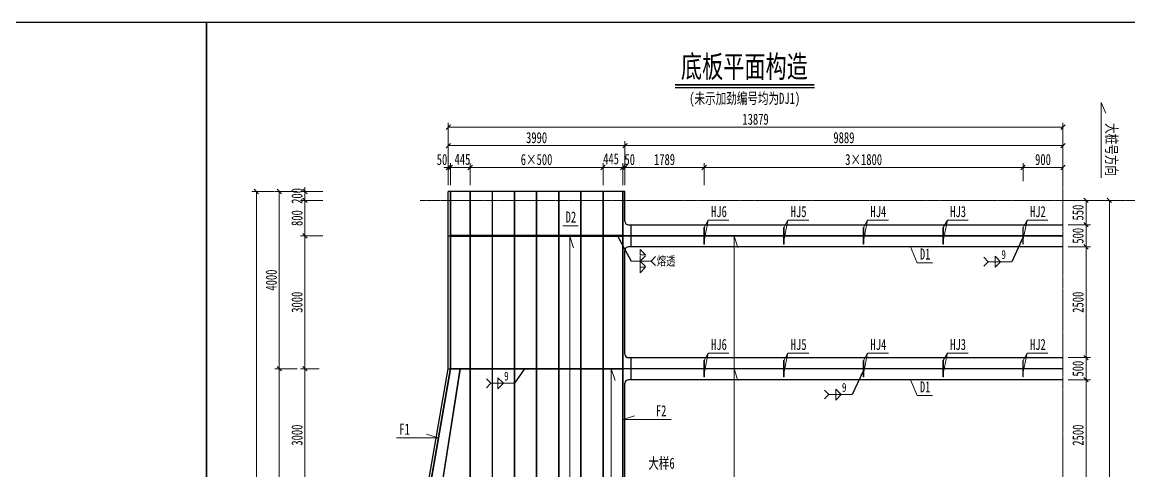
# Model space of a CAD drawing. Header units: millimetres. Extents: x 44597 to 300567, y -113054 to 73044.
# Drawn here: x 213905 to 238893, y -72025 to -61894 of the extents above; entities that cross this region are included whole.
import ezdxf
from ezdxf.enums import TextEntityAlignment as Align

# ---------------------------------------------------------------- set-up
doc = ezdxf.new("R2010")
doc.units = ezdxf.units.MM
doc.linetypes.add('CENTER2', pattern=[28.575, 19.05, -3.175, 3.175, -3.175])
doc.layers.get('Defpoints').update_dxf_attribs({"color": 8})
for name, color, linetype, lineweight in [('Dim', 4, 'Continuous', 15), ('中心线', 2, 'CENTER2', 15), ('文字', 7, 'Continuous', 15), ('标注线及字体', 2, 'Continuous', 15), ('细实线', 4, 'Continuous', 15), ('钢板粗线', 1, 'Continuous', 25)]:
    doc.layers.add(name, color=color, linetype=linetype, lineweight=lineweight)
doc.layers.add('Text', color=4, linetype='Continuous')
doc.styles.add('111', font='', dxfattribs={"width": 0.7})
doc.styles.add('BM_Dim', font='', dxfattribs={"width": 0.85})
doc.styles.add('SMEDI', font='', dxfattribs={"width": 0.75})
doc.styles.get("Standard").update_dxf_attribs({"font": ''})
doc.styles.get('111').set_extended_font_data('仿宋_GB2312')
doc.styles.get('BM_Dim').set_extended_font_data('仿宋_GB2312')
doc.styles.get('SMEDI').set_extended_font_data('仿宋_GB2312')
doc.styles.get('Standard').set_extended_font_data('仿宋_GB2312')
doc.dimstyles.new('200', dxfattribs={"dimscale": 0, "dimtxt": 2.5, "dimasz": 1, "dimexe": 1, "dimexo": 1, "dimgap": 0.6, "dimtad": 1, "dimdec": 0, "dimdsep": 46, "dimtxsty": '111', "dimblk": 'OBLIQUE', "dimcen": 0, "dimclrd": 4, "dimclre": 4, "dimclrt": 4, "dimadec": 1, "dimazin": 2, "dimtfac": 1, "dimtdec": 0, "dimtix": 1, "dimtmove": 2, "dimatfit": 3, "dimfxl": 4, "dimfxlon": 1, "dimtolj": 1, "dimlwd": -1, "dimlwe": -1, "dimarcsym": 0})
doc.dimstyles.new('MSteel_1.0_1.0', dxfattribs={"dimtxt": 3, "dimasz": 1.2, "dimexe": 1, "dimexo": 1, "dimgap": 1, "dimtad": 3, "dimtoh": 1, "dimdec": 0, "dimzin": 0, "dimdsep": 46, "dimtxsty": 'Standard', "dimblk": 'ARCHTICK', "dimcen": 0.09, "dimclrd": 3, "dimclre": 3, "dimadec": 0, "dimazin": 0, "dimtfac": 1, "dimtdec": 4, "dimtofl": 0, "dimtmove": 0, "dimatfit": 3, "dimfxl": 1, "dimtolj": 1, "dimtzin": 0, "dimarcsym": 0})

# ---------------------------------------------------------------- blocks, each defined once
blk = doc.blocks.new('_Oblique')
at = {"color": 0, "linetype": 'ByBlock', "lineweight": -2}
blk.add_line((-0.5, -0.5), (0.5, 0.5), dxfattribs=at)
blk = doc.blocks.new('*D2728')
at = {"layer": 'Defpoints', "color": 0, "transparency": 16777216}
for p in [(237404, -65176), (236504, -65581), (237404, -65581)]:
    blk.add_point(p, dxfattribs=at)
at = {"layer": '细实线', "color": 4, "transparency": 16777216}
for p, q in [((236504, -65481), (236504, -65076)), ((236504, -65176), (237404, -65176)), ((237404, -65481), (237404, -65076))]:
    blk.add_line(p, q, dxfattribs=at)
at = {"layer": '细实线', "color": 4, "transparency": 16777216, "xscale": 99.99999999999999, "yscale": 99.99999999999999, "zscale": 99.99999999999999, "rotation": 180}
blk.add_blockref('_Oblique', (236504, -65176), dxfattribs=at)
at = {"layer": '细实线', "color": 4, "transparency": 16777216, "xscale": 99.99999999999999, "yscale": 99.99999999999999, "zscale": 99.99999999999999}
blk.add_blockref('_Oblique', (237404, -65176), dxfattribs=at)
at = {"layer": '细实线', "color": 4, "transparency": 16777216, "insert": (236954, -64997), "char_height": 250, "attachment_point": 5, "style": '111'}
blk.add_mtext('\\A1;900', dxfattribs=at)
blk = doc.blocks.new('*D2729')
at = {"layer": 'Defpoints', "color": 0, "transparency": 16777216}
for p in [(236504, -65176), (236504, -65581), (229304, -66568)]:
    blk.add_point(p, dxfattribs=at)
at = {"layer": '细实线', "color": 4, "transparency": 16777216}
for p, q in [((229304, -65576), (229304, -65076)), ((229304, -65176), (236504, -65176)), ((236504, -65481), (236504, -65076))]:
    blk.add_line(p, q, dxfattribs=at)
at = {"layer": '细实线', "color": 4, "transparency": 16777216, "xscale": 99.99999999999999, "yscale": 99.99999999999999, "zscale": 99.99999999999999, "rotation": 180}
blk.add_blockref('_Oblique', (229304, -65176), dxfattribs=at)
at = {"layer": '细实线', "color": 4, "transparency": 16777216, "xscale": 99.99999999999999, "yscale": 99.99999999999999, "zscale": 99.99999999999999}
blk.add_blockref('_Oblique', (236504, -65176), dxfattribs=at)
at = {"layer": '细实线', "color": 4, "transparency": 16777216, "insert": (232904, -64997), "char_height": 250, "attachment_point": 5, "style": '111'}
blk.add_mtext('\\A1;3×1800', dxfattribs=at)
blk = doc.blocks.new('*D2730')
at = {"layer": 'Defpoints', "color": 0, "transparency": 16777216}
for p in [(227515, -65176), (229304, -65581), (227515, -65796)]:
    blk.add_point(p, dxfattribs=at)
at = {"layer": '细实线', "color": 4, "transparency": 16777216}
for p, q in [((227515, -65576), (227515, -65076)), ((229304, -65176), (227515, -65176)), ((229304, -65481), (229304, -65076))]:
    blk.add_line(p, q, dxfattribs=at)
at = {"layer": '细实线', "color": 4, "transparency": 16777216, "xscale": 99.99999999999999, "yscale": 99.99999999999999, "zscale": 99.99999999999999, "rotation": 180}
blk.add_blockref('_Oblique', (227515, -65176), dxfattribs=at)
at = {"layer": '细实线', "color": 4, "transparency": 16777216, "xscale": 99.99999999999999, "yscale": 99.99999999999999, "zscale": 99.99999999999999}
blk.add_blockref('_Oblique', (229304, -65176), dxfattribs=at)
at = {"layer": '细实线', "color": 4, "transparency": 16777216, "insert": (228409, -64997), "char_height": 250, "attachment_point": 5, "style": '111'}
blk.add_mtext('\\A1;1789', dxfattribs=at)
blk = doc.blocks.new('*D2731')
at = {"layer": 'Defpoints', "color": 0, "transparency": 16777216}
for p in [(227020, -65176), (227020, -65754), (227465, -65754)]:
    blk.add_point(p, dxfattribs=at)
at = {"layer": '细实线', "color": 4, "transparency": 16777216}
for p, q in [((227020, -65576), (227020, -65076)), ((227465, -65176), (227020, -65176)), ((227465, -65576), (227465, -65076))]:
    blk.add_line(p, q, dxfattribs=at)
at = {"layer": '细实线', "color": 4, "transparency": 16777216, "xscale": 99.99999999999999, "yscale": 99.99999999999999, "zscale": 99.99999999999999, "rotation": 180}
blk.add_blockref('_Oblique', (227020, -65176), dxfattribs=at)
at = {"layer": '细实线', "color": 4, "transparency": 16777216, "xscale": 99.99999999999999, "yscale": 99.99999999999999, "zscale": 99.99999999999999}
blk.add_blockref('_Oblique', (227465, -65176), dxfattribs=at)
at = {"layer": '细实线', "color": 4, "transparency": 16777216, "insert": (227201, -64981), "char_height": 250, "attachment_point": 5, "style": '111'}
blk.add_mtext('\\A1;445', dxfattribs=at)
blk = doc.blocks.new('*D2732')
at = {"layer": 'Defpoints', "color": 0, "transparency": 16777216}
for p in [(224020, -65176), (224020, -65754), (227020, -65754)]:
    blk.add_point(p, dxfattribs=at)
at = {"layer": '细实线', "color": 4, "transparency": 16777216}
for p, q in [((224020, -65576), (224020, -65076)), ((227020, -65176), (224020, -65176)), ((227020, -65576), (227020, -65076))]:
    blk.add_line(p, q, dxfattribs=at)
at = {"layer": '细实线', "color": 4, "transparency": 16777216, "xscale": 99.99999999999999, "yscale": 99.99999999999999, "zscale": 99.99999999999999, "rotation": 180}
blk.add_blockref('_Oblique', (224020, -65176), dxfattribs=at)
at = {"layer": '细实线', "color": 4, "transparency": 16777216, "xscale": 99.99999999999999, "yscale": 99.99999999999999, "zscale": 99.99999999999999}
blk.add_blockref('_Oblique', (227020, -65176), dxfattribs=at)
at = {"layer": '细实线', "color": 4, "transparency": 16777216, "insert": (225520, -64997), "char_height": 250, "attachment_point": 5, "style": '111'}
blk.add_mtext('\\A1;6×500', dxfattribs=at)
blk = doc.blocks.new('*D2733')
at = {"layer": 'Defpoints', "color": 0, "transparency": 16777216}
for p in [(223575, -65176), (223575, -65754), (224020, -65754)]:
    blk.add_point(p, dxfattribs=at)
at = {"layer": '细实线', "color": 4, "transparency": 16777216}
for p, q in [((223575, -65576), (223575, -65076)), ((224020, -65176), (223575, -65176)), ((224020, -65576), (224020, -65076))]:
    blk.add_line(p, q, dxfattribs=at)
at = {"layer": '细实线', "color": 4, "transparency": 16777216, "xscale": 99.99999999999999, "yscale": 99.99999999999999, "zscale": 99.99999999999999, "rotation": 180}
blk.add_blockref('_Oblique', (223575, -65176), dxfattribs=at)
at = {"layer": '细实线', "color": 4, "transparency": 16777216, "xscale": 99.99999999999999, "yscale": 99.99999999999999, "zscale": 99.99999999999999}
blk.add_blockref('_Oblique', (224020, -65176), dxfattribs=at)
at = {"layer": '细实线', "color": 4, "transparency": 16777216, "insert": (223846, -64991), "char_height": 250, "attachment_point": 5, "style": '111'}
blk.add_mtext('\\A1;445', dxfattribs=at)
blk = doc.blocks.new('*D2734')
at = {"layer": 'Defpoints', "color": 0, "transparency": 16777216}
for p in [(223525, -64266), (223525, -64818), (237404, -64732)]:
    blk.add_point(p, dxfattribs=at)
at = {"layer": '细实线', "color": 4, "transparency": 16777216}
for p, q in [((223525, -64666), (223525, -64166)), ((237404, -64632), (237404, -64166)), ((237404, -64266), (223525, -64266))]:
    blk.add_line(p, q, dxfattribs=at)
at = {"layer": '细实线', "color": 4, "transparency": 16777216, "xscale": 99.99999999999999, "yscale": 99.99999999999999, "zscale": 99.99999999999999, "rotation": 180}
blk.add_blockref('_Oblique', (223525, -64266), dxfattribs=at)
at = {"layer": '细实线', "color": 4, "transparency": 16777216, "xscale": 99.99999999999999, "yscale": 99.99999999999999, "zscale": 99.99999999999999}
blk.add_blockref('_Oblique', (237404, -64266), dxfattribs=at)
at = {"layer": '细实线', "color": 4, "transparency": 16777216, "insert": (230464, -64087), "char_height": 250, "attachment_point": 5, "style": '111'}
blk.add_mtext('\\A1;13879', dxfattribs=at)
blk = doc.blocks.new('*D2735')
at = {"layer": 'Defpoints', "color": 0, "transparency": 16777216}
for p in [(227465, -65176), (227465, -65581), (227515, -65581)]:
    blk.add_point(p, dxfattribs=at)
at = {"layer": '细实线', "color": 4, "transparency": 16777216}
for p, q in [((227465, -65176), (227365, -65176)), ((227465, -65481), (227465, -65076)), ((227515, -65176), (227465, -65176)), ((227515, -65481), (227515, -65076)), ((227515, -65176), (227615, -65176))]:
    blk.add_line(p, q, dxfattribs=at)
at = {"layer": '细实线', "color": 4, "transparency": 16777216, "xscale": 99.99999999999999, "yscale": 99.99999999999999, "zscale": 99.99999999999999}
blk.add_blockref('_Oblique', (227465, -65176), dxfattribs=at)
at = {"layer": '细实线', "color": 4, "transparency": 16777216, "xscale": 99.99999999999999, "yscale": 99.99999999999999, "zscale": 99.99999999999999, "rotation": 180}
blk.add_blockref('_Oblique', (227515, -65176), dxfattribs=at)
at = {"layer": '细实线', "color": 4, "transparency": 16777216, "insert": (227623, -64997), "char_height": 250, "attachment_point": 5, "style": '111'}
blk.add_mtext('\\A1;50', dxfattribs=at)
blk = doc.blocks.new('*D2736')
at = {"layer": 'Defpoints', "color": 0, "transparency": 16777216}
for p in [(223525, -65176), (223575, -65590), (223525, -65754)]:
    blk.add_point(p, dxfattribs=at)
at = {"layer": '细实线', "color": 4, "transparency": 16777216}
for p, q in [((223525, -65176), (223425, -65176)), ((223525, -65576), (223525, -65076)), ((223575, -65176), (223525, -65176)), ((223575, -65490), (223575, -65076)), ((223575, -65176), (223675, -65176))]:
    blk.add_line(p, q, dxfattribs=at)
at = {"layer": '细实线', "color": 4, "transparency": 16777216, "xscale": 99.99999999999999, "yscale": 99.99999999999999, "zscale": 99.99999999999999}
blk.add_blockref('_Oblique', (223525, -65176), dxfattribs=at)
at = {"layer": '细实线', "color": 4, "transparency": 16777216, "xscale": 99.99999999999999, "yscale": 99.99999999999999, "zscale": 99.99999999999999, "rotation": 180}
blk.add_blockref('_Oblique', (223575, -65176), dxfattribs=at)
at = {"layer": '细实线', "color": 4, "transparency": 16777216, "insert": (223384, -64997), "char_height": 250, "attachment_point": 5, "style": '111'}
blk.add_mtext('\\A1;50', dxfattribs=at)
blk = doc.blocks.new('*D2737')
at = {"layer": 'Defpoints', "color": 0, "transparency": 16777216}
for p in [(223525, -66718), (220291, -69718), (220713, -69718)]:
    blk.add_point(p, dxfattribs=at)
at = {"layer": '细实线', "color": 4, "transparency": 16777216}
for p, q in [((220691, -66718), (220191, -66718)), ((220291, -66718), (220291, -69718)), ((220613, -69718), (220191, -69718))]:
    blk.add_line(p, q, dxfattribs=at)
at = {"layer": '细实线', "color": 4, "transparency": 16777216, "xscale": 99.99999999999999, "yscale": 99.99999999999999, "zscale": 99.99999999999999}
for p, rotation in [((220291, -66718), 90), ((220291, -69718), 270)]:
    blk.add_blockref('_Oblique', p, dxfattribs=dict(at, rotation=rotation))
at = {"layer": '细实线', "color": 4, "transparency": 16777216, "insert": (220112, -68218), "char_height": 250, "attachment_point": 5, "rotation": 90, "style": '111'}
blk.add_mtext('\\A1;3000', dxfattribs=at)
blk = doc.blocks.new('*D2738')
at = {"layer": 'Defpoints', "color": 0, "transparency": 16777216}
for p in [(220713, -69718), (220291, -72718), (220713, -72718)]:
    blk.add_point(p, dxfattribs=at)
at = {"layer": '细实线', "color": 4, "transparency": 16777216}
for p, q in [((220613, -69718), (220191, -69718)), ((220291, -69718), (220291, -72718)), ((220613, -72718), (220191, -72718))]:
    blk.add_line(p, q, dxfattribs=at)
at = {"layer": '细实线', "color": 4, "transparency": 16777216, "xscale": 99.99999999999999, "yscale": 99.99999999999999, "zscale": 99.99999999999999}
for p, rotation in [((220291, -69718), 90), ((220291, -72718), 270)]:
    blk.add_blockref('_Oblique', p, dxfattribs=dict(at, rotation=rotation))
at = {"layer": '细实线', "color": 4, "transparency": 16777216, "insert": (220112, -71218), "char_height": 250, "attachment_point": 5, "rotation": 90, "style": '111'}
blk.add_mtext('\\A1;3000', dxfattribs=at)
blk = doc.blocks.new('*D2744')
at = {"layer": 'Defpoints', "color": 0, "transparency": 16777216}
for p in [(220441, -65718), (219193, -85318), (220441, -85318)]:
    blk.add_point(p, dxfattribs=at)
at = {"layer": '细实线', "color": 4, "transparency": 16777216}
for p, q in [((219593, -65718), (219093, -65718)), ((219193, -65718), (219193, -85318)), ((219593, -85318), (219093, -85318))]:
    blk.add_line(p, q, dxfattribs=at)
at = {"layer": '细实线', "color": 4, "transparency": 16777216, "xscale": 99.99999999999999, "yscale": 99.99999999999999, "zscale": 99.99999999999999}
for p, rotation in [((219193, -65718), 90), ((219193, -85318), 270)]:
    blk.add_blockref('_Oblique', p, dxfattribs=dict(at, rotation=rotation))
at = {"layer": '细实线', "color": 4, "transparency": 16777216, "insert": (219014, -75518), "char_height": 250, "attachment_point": 5, "rotation": 90, "style": '111'}
blk.add_mtext('\\A1;19600', dxfattribs=at)
blk = doc.blocks.new('*D2745')
at = {"layer": 'Defpoints', "color": 0, "transparency": 16777216}
for p in [(237404, -65918), (237404, -66468), (237925, -66468)]:
    blk.add_point(p, dxfattribs=at)
at = {"layer": '细实线', "color": 4, "transparency": 16777216}
for p, q in [((237525, -65918), (238025, -65918)), ((237925, -65918), (237925, -66468)), ((237525, -66468), (238025, -66468))]:
    blk.add_line(p, q, dxfattribs=at)
at = {"layer": '细实线', "color": 4, "transparency": 16777216, "xscale": 99.99999999999999, "yscale": 99.99999999999999, "zscale": 99.99999999999999}
for p, rotation in [((237925, -65918), 90), ((237925, -66468), 270)]:
    blk.add_blockref('_Oblique', p, dxfattribs=dict(at, rotation=rotation))
at = {"layer": '细实线', "color": 4, "transparency": 16777216, "insert": (237746, -66193), "char_height": 250, "attachment_point": 5, "rotation": 90, "style": '111'}
blk.add_mtext('\\A1;550', dxfattribs=at)
blk = doc.blocks.new('*D2746')
at = {"layer": 'Defpoints', "color": 0, "transparency": 16777216}
for p in [(237404, -66468), (237404, -66968), (237925, -66968)]:
    blk.add_point(p, dxfattribs=at)
at = {"layer": '细实线', "color": 4, "transparency": 16777216}
for p, q in [((237525, -66468), (238025, -66468)), ((237925, -66468), (237925, -66968)), ((237525, -66968), (238025, -66968))]:
    blk.add_line(p, q, dxfattribs=at)
at = {"layer": '细实线', "color": 4, "transparency": 16777216, "xscale": 99.99999999999999, "yscale": 99.99999999999999, "zscale": 99.99999999999999}
for p, rotation in [((237925, -66468), 90), ((237925, -66968), 270)]:
    blk.add_blockref('_Oblique', p, dxfattribs=dict(at, rotation=rotation))
at = {"layer": '细实线', "color": 4, "transparency": 16777216, "insert": (237746, -66718), "char_height": 250, "attachment_point": 5, "rotation": 90, "style": '111'}
blk.add_mtext('\\A1;500', dxfattribs=at)
blk = doc.blocks.new('*D2747')
at = {"layer": 'Defpoints', "color": 0, "transparency": 16777216}
for p in [(237404, -66968), (237404, -69468), (237925, -69468)]:
    blk.add_point(p, dxfattribs=at)
at = {"layer": '细实线', "color": 4, "transparency": 16777216}
for p, q in [((237525, -66968), (238025, -66968)), ((237925, -66968), (237925, -69468)), ((237525, -69468), (238025, -69468))]:
    blk.add_line(p, q, dxfattribs=at)
at = {"layer": '细实线', "color": 4, "transparency": 16777216, "xscale": 99.99999999999999, "yscale": 99.99999999999999, "zscale": 99.99999999999999}
for p, rotation in [((237925, -66968), 90), ((237925, -69468), 270)]:
    blk.add_blockref('_Oblique', p, dxfattribs=dict(at, rotation=rotation))
at = {"layer": '细实线', "color": 4, "transparency": 16777216, "insert": (237746, -68218), "char_height": 250, "attachment_point": 5, "rotation": 90, "style": '111'}
blk.add_mtext('\\A1;2500', dxfattribs=at)
blk = doc.blocks.new('*D2748')
at = {"layer": 'Defpoints', "color": 0, "transparency": 16777216}
for p in [(237404, -69468), (237404, -69968), (237925, -69968)]:
    blk.add_point(p, dxfattribs=at)
at = {"layer": '细实线', "color": 4, "transparency": 16777216}
for p, q in [((237525, -69468), (238025, -69468)), ((237925, -69468), (237925, -69968)), ((237525, -69968), (238025, -69968))]:
    blk.add_line(p, q, dxfattribs=at)
at = {"layer": '细实线', "color": 4, "transparency": 16777216, "xscale": 99.99999999999999, "yscale": 99.99999999999999, "zscale": 99.99999999999999}
for p, rotation in [((237925, -69468), 90), ((237925, -69968), 270)]:
    blk.add_blockref('_Oblique', p, dxfattribs=dict(at, rotation=rotation))
at = {"layer": '细实线', "color": 4, "transparency": 16777216, "insert": (237746, -69718), "char_height": 250, "attachment_point": 5, "rotation": 90, "style": '111'}
blk.add_mtext('\\A1;500', dxfattribs=at)
blk = doc.blocks.new('*D2749')
at = {"layer": 'Defpoints', "color": 0, "transparency": 16777216}
for p in [(237404, -69968), (237404, -72468), (237925, -72468)]:
    blk.add_point(p, dxfattribs=at)
at = {"layer": '细实线', "color": 4, "transparency": 16777216}
for p, q in [((237525, -69968), (238025, -69968)), ((237925, -69968), (237925, -72468)), ((237525, -72468), (238025, -72468))]:
    blk.add_line(p, q, dxfattribs=at)
at = {"layer": '细实线', "color": 4, "transparency": 16777216, "xscale": 99.99999999999999, "yscale": 99.99999999999999, "zscale": 99.99999999999999}
for p, rotation in [((237925, -69968), 90), ((237925, -72468), 270)]:
    blk.add_blockref('_Oblique', p, dxfattribs=dict(at, rotation=rotation))
at = {"layer": '细实线', "color": 4, "transparency": 16777216, "insert": (237746, -71218), "char_height": 250, "attachment_point": 5, "rotation": 90, "style": '111'}
blk.add_mtext('\\A1;2500', dxfattribs=at)
blk = doc.blocks.new('*D2758')
at = {"layer": 'Defpoints', "color": 0, "transparency": 16777216}
for p in [(237863, -65918), (237890, -85518), (238452, -85518)]:
    blk.add_point(p, dxfattribs=at)
at = {"layer": '细实线', "color": 4, "transparency": 16777216}
for p, q in [((238052, -65918), (238552, -65918)), ((238452, -65918), (238452, -85518)), ((238052, -85518), (238552, -85518))]:
    blk.add_line(p, q, dxfattribs=at)
at = {"layer": '细实线', "color": 4, "transparency": 16777216, "xscale": 99.99999999999999, "yscale": 99.99999999999999, "zscale": 99.99999999999999}
for p, rotation in [((238452, -65918), 90), ((238452, -85518), 270)]:
    blk.add_blockref('_Oblique', p, dxfattribs=dict(at, rotation=rotation))
at = {"layer": '细实线', "color": 4, "transparency": 16777216, "insert": (238273, -75718), "char_height": 250, "attachment_point": 5, "rotation": 90, "style": '111'}
blk.add_mtext('\\A1;19600', dxfattribs=at)
blk = doc.blocks.new('_ArchTick')
at = {"color": 0, "linetype": 'ByBlock', "const_width": 0.15}
blk.add_lwpolyline([(-0.5, -0.5), (0.5, 0.5)], dxfattribs=at)
blk = doc.blocks.new('全融透1')
at = {"layer": 'Dim'}
blk.add_line((0, 0), (4.48, 0), dxfattribs=at)
for points in [[(2, 2.65), (2, 1.41), (3.23, 1.41)], [(2, -2.65), (2, -1.41), (3.23, -1.41)]]:
    blk.add_lwpolyline(points, close=True, dxfattribs=at)
for points in [[(3.23, 1.21), (2, 0), (2, 1.21)], [(3.23, -1.21), (2, 0), (2, -1.21)], [(5.48, 1), (4.48, 0), (5.48, -1)]]:
    blk.add_lwpolyline(points, dxfattribs=at)
at = {"layer": 'Text', "style": 'SMEDI', "width": 0.75}
blk.add_text('熔透', height=2, dxfattribs=at).set_placement((5.77, 0), align=Align.MIDDLE_LEFT)
blk = doc.blocks.new('*D2759')
at = {"layer": 'Defpoints', "color": 0, "transparency": 16777216}
for p in [(223525, -64683), (223525, -65209), (227515, -65124)]:
    blk.add_point(p, dxfattribs=at)
at = {"layer": '细实线', "color": 4, "transparency": 16777216}
for p, q in [((223525, -65083), (223525, -64583)), ((227515, -64683), (223525, -64683)), ((227515, -65024), (227515, -64583))]:
    blk.add_line(p, q, dxfattribs=at)
at = {"layer": '细实线', "color": 4, "transparency": 16777216, "xscale": 99.99999999999999, "yscale": 99.99999999999999, "zscale": 99.99999999999999, "rotation": 180}
blk.add_blockref('_Oblique', (223525, -64683), dxfattribs=at)
at = {"layer": '细实线', "color": 4, "transparency": 16777216, "xscale": 99.99999999999999, "yscale": 99.99999999999999, "zscale": 99.99999999999999}
blk.add_blockref('_Oblique', (227515, -64683), dxfattribs=at)
at = {"layer": '细实线', "color": 4, "transparency": 16777216, "insert": (225520, -64504), "char_height": 250, "attachment_point": 5, "style": '111'}
blk.add_mtext('\\A1;3990', dxfattribs=at)
blk = doc.blocks.new('*D2760')
at = {"layer": 'Defpoints', "color": 0, "transparency": 16777216}
for p in [(227515, -64683), (227515, -65209), (237404, -65245)]:
    blk.add_point(p, dxfattribs=at)
at = {"layer": '细实线', "color": 4, "transparency": 16777216}
for p, q in [((227515, -65083), (227515, -64583)), ((237404, -64683), (227515, -64683)), ((237404, -65083), (237404, -64583))]:
    blk.add_line(p, q, dxfattribs=at)
at = {"layer": '细实线', "color": 4, "transparency": 16777216, "xscale": 99.99999999999999, "yscale": 99.99999999999999, "zscale": 99.99999999999999, "rotation": 180}
blk.add_blockref('_Oblique', (227515, -64683), dxfattribs=at)
at = {"layer": '细实线', "color": 4, "transparency": 16777216, "xscale": 99.99999999999999, "yscale": 99.99999999999999, "zscale": 99.99999999999999}
blk.add_blockref('_Oblique', (237404, -64683), dxfattribs=at)
at = {"layer": '细实线', "color": 4, "transparency": 16777216, "insert": (232459, -64504), "char_height": 250, "attachment_point": 5, "style": '111'}
blk.add_mtext('\\A1;9889', dxfattribs=at)
blk = doc.blocks.new('角焊缝1')
at = {"layer": 'Dim'}
blk.add_line((-3101.17, 370.22), (-3106.48, 370.22), dxfattribs=at)
blk.add_lwpolyline([(-3107.48, 369.22), (-3106.48, 370.22), (-3107.48, 371.22)], dxfattribs=at)
blk.add_lwpolyline([(-3104.91, 371.45), (-3104.91, 368.99), (-3103.68, 370.22)], close=True, dxfattribs=at)
blk = doc.blocks.new('*D2776')
at = {"layer": 'Defpoints', "color": 0, "transparency": 16777216}
for p in [(219711, -65718), (223525, -65718), (223525, -69718)]:
    blk.add_point(p, dxfattribs=at)
at = {"layer": '细实线', "color": 4, "transparency": 16777216}
for p, q in [((220111, -65718), (219611, -65718)), ((219711, -69718), (219711, -65718)), ((220111, -69718), (219611, -69718))]:
    blk.add_line(p, q, dxfattribs=at)
at = {"layer": '细实线', "color": 4, "transparency": 16777216, "xscale": 99.99999999999999, "yscale": 99.99999999999999, "zscale": 99.99999999999999}
for p, rotation in [((219711, -65718), 90), ((219711, -69718), 270)]:
    blk.add_blockref('_Oblique', p, dxfattribs=dict(at, rotation=rotation))
at = {"layer": '细实线', "color": 4, "transparency": 16777216, "insert": (219532, -67718), "char_height": 250, "attachment_point": 5, "rotation": 90, "style": '111'}
blk.add_mtext('\\A1;4000', dxfattribs=at)
blk = doc.blocks.new('*D2777')
at = {"layer": 'Defpoints', "color": 0, "transparency": 16777216}
for p in [(219711, -69718), (223525, -69718), (220818, -85318)]:
    blk.add_point(p, dxfattribs=at)
at = {"layer": '细实线', "color": 4, "transparency": 16777216}
for p, q in [((220111, -69718), (219611, -69718)), ((219711, -85318), (219711, -69718)), ((220111, -85318), (219611, -85318))]:
    blk.add_line(p, q, dxfattribs=at)
at = {"layer": '细实线', "color": 4, "transparency": 16777216, "xscale": 99.99999999999999, "yscale": 99.99999999999999, "zscale": 99.99999999999999}
for p, rotation in [((219711, -69718), 90), ((219711, -85318), 270)]:
    blk.add_blockref('_Oblique', p, dxfattribs=dict(at, rotation=rotation))
at = {"layer": '细实线', "color": 4, "transparency": 16777216, "insert": (219532, -77518), "char_height": 250, "attachment_point": 5, "rotation": 90, "style": '111'}
blk.add_mtext('\\A1;15600', dxfattribs=at)
blk = doc.blocks.new('*D2778')
at = {"layer": 'Defpoints', "color": 0, "transparency": 16777216}
for p in [(220291, -65918), (223525, -65918), (223525, -66718)]:
    blk.add_point(p, dxfattribs=at)
at = {"layer": '细实线', "color": 4, "transparency": 16777216}
for p, q in [((220691, -65918), (220191, -65918)), ((220291, -66718), (220291, -65918)), ((220691, -66718), (220191, -66718))]:
    blk.add_line(p, q, dxfattribs=at)
at = {"layer": '细实线', "color": 4, "transparency": 16777216, "xscale": 99.99999999999999, "yscale": 99.99999999999999, "zscale": 99.99999999999999}
for p, rotation in [((220291, -65918), 90), ((220291, -66718), 270)]:
    blk.add_blockref('_Oblique', p, dxfattribs=dict(at, rotation=rotation))
at = {"layer": '细实线', "color": 4, "transparency": 16777216, "insert": (220112, -66318), "char_height": 250, "attachment_point": 5, "rotation": 90, "style": '111'}
blk.add_mtext('\\A1;800', dxfattribs=at)
blk = doc.blocks.new('*D2779')
at = {"layer": 'Defpoints', "color": 0, "transparency": 16777216}
for p in [(220291, -65918), (223525, -65718), (223525, -65918)]:
    blk.add_point(p, dxfattribs=at)
at = {"layer": '细实线', "color": 4, "transparency": 16777216}
for p, q in [((220291, -65718), (220291, -65618)), ((220691, -65718), (220191, -65718)), ((220691, -65918), (220191, -65918)), ((220291, -65718), (220291, -65918)), ((220291, -65918), (220291, -66018))]:
    blk.add_line(p, q, dxfattribs=at)
at = {"layer": '细实线', "color": 4, "transparency": 16777216, "xscale": 99.99999999999999, "yscale": 99.99999999999999, "zscale": 99.99999999999999}
for p, rotation in [((220291, -65718), 270), ((220291, -65918), 90)]:
    blk.add_blockref('_Oblique', p, dxfattribs=dict(at, rotation=rotation))
at = {"layer": '细实线', "color": 4, "transparency": 16777216, "insert": (220112, -65818), "char_height": 250, "attachment_point": 5, "rotation": 90, "style": '111'}
blk.add_mtext('\\A1;200', dxfattribs=at)

msp = doc.modelspace()

# ---------------------------------------------------------------- linework, layer by layer
at = {"color": 4}
msp.add_line((228646.6, -63367.6), (231791.2, -63367.6), dxfattribs=at)
at = {"color": 6, "const_width": 36}
msp.add_lwpolyline([(228646.6, -63307.6), (231791.2, -63307.6)], dxfattribs=at)
at = {"layer": 'Defpoints'}
for p, q in [((224019.8, -65718.2), (224019.8, -85318.2)), ((224519.8, -65718.2), (224519.8, -85318.2)), ((225019.8, -65718.2), (225019.8, -85318.2)), ((225519.8, -65718.2), (225519.8, -85318.2)), ((226019.8, -65718.2), (226019.8, -85318.2)), ((226519.8, -65718.2), (226519.8, -85318.2)), ((227019.8, -65718.2), (227019.8, -85318.2)), ((227464.8, -85318.2), (227464.8, -65718.2)), ((229303.6, -66904.2), (229303.6, -66532.2)), ((231103.6, -66904.2), (231103.6, -66532.2)), ((232903.6, -66904.2), (232903.6, -66532.2)), ((234703.6, -66904.2), (234703.6, -66532.2)), ((236503.6, -66904.2), (236503.6, -66532.2)), ((223524.8, -66718.2), (237403.6, -66718.2)), ((229303.6, -69904.2), (229303.6, -69532.2)), ((231103.6, -69904.2), (231103.6, -69532.2)), ((232903.6, -69904.2), (232903.6, -69532.2)), ((234703.6, -69904.2), (234703.6, -69532.2)), ((236503.6, -69904.2), (236503.6, -69532.2)), ((223797.3, -69718.2), (221336.7, -85318.2)), ((223524.8, -69718.2), (227457.8, -69718.2))]:
    msp.add_line(p, q, dxfattribs=at)
for points in [[(179566.6, -61894.1), (218066.6, -61894.1), (218066.6, -87474.1), (179566.6, -87474.1)], [(218066.6, -61894.1), (256566.6, -61894.1), (256566.6, -87474.1), (218066.6, -87474.1)]]:
    msp.add_lwpolyline(points, close=True, dxfattribs=at)
msp.add_lwpolyline([(220867.8, -85318.2), (223574.8, -69718.2), (223574.8, -65718.2)], dxfattribs=at)
at = {"layer": '中心线', "ltscale": 0.3}
for p, q in [((237403.6, -86237.7), (237403.6, -65462.7)), ((254163.2, -65918.2), (222892, -65918.2))]:
    msp.add_line(p, q, dxfattribs=at)
at = {"layer": '细实线'}
for p, q in [((238263.5, -63711.2), (238263.5, -65406.9)), ((238372.6, -63947.8), (238263.5, -63711.2)), ((229394.8, -66367.9), (229303.6, -66532.2)), ((229309.6, -66790.7), (229394.8, -66367.9)), ((229394.8, -66367.9), (229863.2, -66367.9)), ((231194.8, -66367.9), (231103.6, -66532.2)), ((231109.6, -66790.7), (231194.8, -66367.9)), ((231194.8, -66367.9), (231663.2, -66367.9)), ((232994.8, -66367.9), (232903.6, -66532.2)), ((232909.6, -66790.7), (232994.8, -66367.9)), ((232994.8, -66367.9), (233463.2, -66367.9)), ((234794.8, -66367.9), (234703.6, -66532.2)), ((234709.6, -66790.7), (234794.8, -66367.9)), ((234794.8, -66367.9), (235263.2, -66367.9)), ((236594.8, -66367.9), (236503.6, -66532.2)), ((236509.6, -66790.7), (236594.8, -66367.9)), ((236594.8, -66367.9), (237063.2, -66367.9)), ((226111.1, -66490.9), (226460.3, -66490.9)), ((226269.5, -66732.2), (226269.5, -84704.2)), ((226356.7, -66990), (226269.5, -66732.2)), ((229979.5, -66724.2), (229979.5, -85857.6)), ((230066.7, -66982), (229979.5, -66724.2)), ((234109.8, -67326.3), (233965.7, -66968.2)), ((234109.8, -67326.3), (234459, -67326.3)), ((229394.8, -69367.9), (229303.6, -69532.2)), ((229309.6, -69790.7), (229394.8, -69367.9)), ((229394.8, -69367.9), (229863.2, -69367.9)), ((231194.8, -69367.9), (231103.6, -69532.2)), ((231109.6, -69790.7), (231194.8, -69367.9)), ((231194.8, -69367.9), (231663.2, -69367.9)), ((232994.8, -69367.9), (232903.6, -69532.2)), ((232909.6, -69790.7), (232994.8, -69367.9)), ((232994.8, -69367.9), (233463.2, -69367.9)), ((234794.8, -69367.9), (234703.6, -69532.2)), ((234709.6, -69790.7), (234794.8, -69367.9)), ((234794.8, -69367.9), (235263.2, -69367.9)), ((236594.8, -69367.9), (236503.6, -69532.2)), ((236509.6, -69790.7), (236594.8, -69367.9)), ((236594.8, -69367.9), (237063.2, -69367.9)), ((227204.4, -69724.2), (227204.4, -82564.2)), ((227291.5, -69982), (227204.4, -69724.2)), ((230066.7, -69982), (229979.5, -69724.2)), ((234109.8, -70326.3), (233965.7, -69968.2)), ((234109.8, -70326.3), (234459, -70326.3)), ((227729.5, -70781.2), (227471.8, -70868.4)), ((227471.8, -70868.4), (228557.9, -70868.4)), ((223038.4, -71195.5), (223296.2, -71282.6)), ((223296.2, -71282.6), (222355.8, -71282.6))]:
    msp.add_line(p, q, dxfattribs=at)
at = {"layer": '细实线', "ltscale": 4}
for p, q in [((224013.8, -65718.2), (224013.8, -85318.2)), ((224025.8, -65718.2), (224025.8, -85318.2)), ((224513.8, -65718.2), (224513.8, -85318.2)), ((224525.8, -65718.2), (224525.8, -85318.2)), ((225013.8, -65718.2), (225013.8, -85318.2)), ((225025.8, -65718.2), (225025.8, -85318.2)), ((225513.8, -65718.2), (225513.8, -85318.2)), ((225525.8, -65718.2), (225525.8, -85318.2)), ((226013.8, -65718.2), (226013.8, -85318.2)), ((226513.8, -65718.2), (226513.8, -85318.2)), ((226525.8, -65718.2), (226525.8, -85318.2)), ((227013.8, -65718.2), (227013.8, -85318.2)), ((227025.8, -65718.2), (227025.8, -85318.2)), ((237403.6, -66712.2), (227471.8, -66712.2)), ((229309.6, -66532.2), (229297.6, -66532.2)), ((231109.6, -66532.2), (231097.6, -66532.2)), ((232909.6, -66532.2), (232897.6, -66532.2)), ((234709.6, -66532.2), (234697.6, -66532.2)), ((236509.6, -66532.2), (236497.6, -66532.2)), ((237403.6, -66724.2), (227471.8, -66724.2)), ((229309.6, -66904.2), (229297.6, -66904.2)), ((231109.6, -66904.2), (231097.6, -66904.2)), ((232909.6, -66904.2), (232897.6, -66904.2)), ((234709.6, -66904.2), (234697.6, -66904.2)), ((236509.6, -66904.2), (236497.6, -66904.2)), ((223581.8, -69712.2), (227457.8, -69712.2)), ((237403.6, -69712.2), (227471.8, -69712.2)), ((229309.6, -69532.2), (229297.6, -69532.2)), ((231109.6, -69532.2), (231097.6, -69532.2)), ((232909.6, -69532.2), (232897.6, -69532.2)), ((234709.6, -69532.2), (234697.6, -69532.2)), ((236509.6, -69532.2), (236497.6, -69532.2)), ((223790.3, -69724.2), (221330.7, -85318.2)), ((223802.3, -69724.2), (221342.7, -85318.2)), ((223580.8, -69724.2), (227457.8, -69724.2)), ((237403.6, -69724.2), (227471.8, -69724.2)), ((229309.6, -69904.2), (229297.6, -69904.2)), ((231109.6, -69904.2), (231097.6, -69904.2)), ((232909.6, -69904.2), (232897.6, -69904.2)), ((234709.6, -69904.2), (234697.6, -69904.2)), ((236509.6, -69904.2), (236497.6, -69904.2))]:
    msp.add_line(p, q, dxfattribs=at)
at = {"layer": '细实线', "color": 2, "ltscale": 4}
for p, q in [((227457.8, -85318.2), (227457.8, -65718.2)), ((227471.8, -85318.2), (227471.8, -65718.2)), ((223581.8, -66704.2), (227457.8, -66704.2)), ((223581.8, -66732.2), (227457.8, -66732.2))]:
    msp.add_line(p, q, dxfattribs=at)
at = {"layer": '细实线', "ltscale": 2}
for p, q in [((229297.6, -66712.2), (229297.6, -66532.2)), ((229309.6, -66712.2), (229309.6, -66532.2)), ((231097.6, -66712.2), (231097.6, -66532.2)), ((231109.6, -66712.2), (231109.6, -66532.2)), ((232897.6, -66712.2), (232897.6, -66532.2)), ((232909.6, -66712.2), (232909.6, -66532.2)), ((234697.6, -66712.2), (234697.6, -66532.2)), ((234709.6, -66712.2), (234709.6, -66532.2)), ((236497.6, -66712.2), (236497.6, -66532.2)), ((236509.6, -66712.2), (236509.6, -66532.2)), ((229297.6, -66904.2), (229297.6, -66724.2)), ((229309.6, -66904.2), (229309.6, -66724.2)), ((231097.6, -66904.2), (231097.6, -66724.2)), ((231109.6, -66904.2), (231109.6, -66724.2)), ((232897.6, -66904.2), (232897.6, -66724.2)), ((232909.6, -66904.2), (232909.6, -66724.2)), ((234697.6, -66904.2), (234697.6, -66724.2)), ((234709.6, -66904.2), (234709.6, -66724.2)), ((236497.6, -66904.2), (236497.6, -66724.2)), ((236509.6, -66904.2), (236509.6, -66724.2)), ((229297.6, -69712.2), (229297.6, -69532.2)), ((229309.6, -69712.2), (229309.6, -69532.2)), ((231097.6, -69712.2), (231097.6, -69532.2)), ((231109.6, -69712.2), (231109.6, -69532.2)), ((232897.6, -69712.2), (232897.6, -69532.2)), ((232909.6, -69712.2), (232909.6, -69532.2)), ((234697.6, -69712.2), (234697.6, -69532.2)), ((234709.6, -69712.2), (234709.6, -69532.2)), ((236497.6, -69712.2), (236497.6, -69532.2)), ((236509.6, -69712.2), (236509.6, -69532.2)), ((229297.6, -69904.2), (229297.6, -69724.2)), ((229309.6, -69904.2), (229309.6, -69724.2)), ((231097.6, -69904.2), (231097.6, -69724.2)), ((231109.6, -69904.2), (231109.6, -69724.2)), ((232897.6, -69904.2), (232897.6, -69724.2)), ((232909.6, -69904.2), (232909.6, -69724.2)), ((234697.6, -69904.2), (234697.6, -69724.2)), ((234709.6, -69904.2), (234709.6, -69724.2)), ((236497.6, -69904.2), (236497.6, -69724.2)), ((236509.6, -69904.2), (236509.6, -69724.2))]:
    msp.add_line(p, q, dxfattribs=at)
at = {"layer": '细实线', "color": 2, "ltscale": 4}
for points in [[(220860.7, -85318.2), (223567.8, -69717.6), (223567.8, -65718.2)], [(220874.9, -85318.2), (223581.8, -69718.8), (223581.8, -65718.2)]]:
    msp.add_lwpolyline(points, dxfattribs=at)
at = {"layer": '钢板粗线'}
for p, q in [((227514.8, -65718.2), (223524.8, -65718.2)), ((227514.8, -66388.2), (227514.8, -65718.2)), ((227644.8, -66468.2), (227644.8, -66968.2)), ((227514.8, -69388.2), (227514.8, -67048.2)), ((227644.8, -69468.2), (227644.8, -69968.2)), ((227514.8, -72388.2), (227514.8, -70048.2))]:
    msp.add_line(p, q, dxfattribs=at)
msp.add_lwpolyline([(220817.8, -85318.2), (223524.8, -69718.2), (223524.8, -65718.2)], dxfattribs=at)
for points in [[(227514.8, -66388.2, 0.4142136), (227594.8, -66468.2), (237403.6, -66468.2)], [(237403.6, -66968.2), (227594.8, -66968.2, 0.4142136), (227514.8, -67048.2)], [(227514.8, -69388.2, 0.4142136), (227594.8, -69468.2), (237403.6, -69468.2)], [(237403.6, -69968.2), (227594.8, -69968.2, 0.4142136), (227514.8, -70048.2)]]:
    msp.add_lwpolyline(points, format="xyb", dxfattribs=at)

# ---------------------------------------------------------------- block references
at = {"layer": '细实线', "color": 8, "xscale": 100, "yscale": 100, "zscale": 100}
for name, p in [('全融透1', (227657.5, -67288.8)), ('角焊缝1', (546365.4, -104324.4)), ('角焊缝1', (535138.4, -107069.4)), ('角焊缝1', (542765.4, -107324.4))]:
    msp.add_blockref(name, p, dxfattribs=at)

# ---------------------------------------------------------------- texts
at = {"layer": 'Text', "style": 'SMEDI', "width": 0.75}
for p in [(236014.1, -67141.2), (224787.1, -69886.1), (232414.1, -70141.2)]:
    msp.add_text('9', height=200, dxfattribs=at).set_placement(p, align=Align.MIDDLE_LEFT)
at = {"layer": '文字', "style": 'BM_Dim', "width": 0.7}
msp.add_text('(未示加劲编号均为DJ1)', height=250, dxfattribs=at).set_placement((230218.9, -63628.5), align=Align.MIDDLE)
msp.add_text('大桩号方向', height=250, rotation=270, dxfattribs=at).set_placement((238302.8, -64771.2), align=Align.BOTTOM_CENTER)
for s, p in [('D2', (226294.7, -66493.7)), ('HJ6', (229637.1, -66370.7)), ('HJ5', (231437.1, -66370.7)), ('HJ4', (233237.1, -66370.7)), ('HJ3', (235037.1, -66370.7)), ('HJ2', (236837.1, -66370.7)), ('D1', (234293.4, -67329)), ('HJ6', (229637.1, -69370.7)), ('HJ5', (231437.1, -69370.7)), ('HJ4', (233237.1, -69370.7)), ('HJ3', (235037.1, -69370.7)), ('HJ2', (236837.1, -69370.7)), ('D1', (234293.4, -70329)), ('F2', (228331.7, -70868.4)), ('F1', (222539.4, -71282.6)), ('大样6', (228340.6, -72052.7))]:
    msp.add_text(s, height=250, dxfattribs=at).set_placement(p, align=Align.BOTTOM_CENTER)
at = {"layer": '标注线及字体', "style": '111', "width": 0.7}
msp.add_text('底板平面构造', height=500, dxfattribs=at).set_placement((230211.3, -62886.6), align=Align.MIDDLE)

# ---------------------------------------------------------------- dimensions: what is measured, and where the dimension line sits
at = {"layer": '细实线'}
for base, p1, p2, picture, middle in [((223524.8, -64266.4), (237403.6, -64732.3), (223524.8, -64817.8), '*D2734', (230464.2, -64087.5)), ((223524.8, -64682.6), (227514.8, -65123.8), (223524.8, -65209.3), '*D2759', (225519.8, -64503.7)), ((227514.8, -64682.6), (237403.6, -65244.7), (227514.8, -65209.3), '*D2760', (232459.2, -64503.7)), ((227514.8, -65176.2), (229303.6, -65580.6), (227514.8, -65796.5), '*D2730', (228409.2, -64997.3)), ((237403.6, -65176.2), (236503.6, -65580.6), (237403.6, -65580.6), '*D2728', (236953.6, -64997.3))]:
    dim = msp.add_linear_dim(base=base, p1=p1, p2=p2, dimstyle='200', override={"dimscale": 100, "dimblk": 'Oblique'}, dxfattribs=at)
    dim.commit()
    dim.dimension.update_dxf_attribs({"geometry": picture, "text_midpoint": middle})
for base, p1, p2, picture, middle in [((223524.8, -65176.2), (223574.8, -65589.9), (223524.8, -65753.6), '*D2736', (223384, -64997.3)), ((223574.8, -65176.2), (224019.8, -65753.6), (223574.8, -65753.6), '*D2733', (223845.7, -64990.8)), ((227019.6, -65176.2), (227464.8, -65753.6), (227019.6, -65753.6), '*D2731', (227201.3, -64980.7)), ((227464.8, -65176.2), (227514.8, -65580.6), (227464.8, -65580.6), '*D2735', (227622.9, -64997.3))]:
    dim = msp.add_linear_dim(base=base, p1=p1, p2=p2, dimstyle='200', override={"dimscale": 100, "dimblk": 'Oblique'}, dxfattribs=at)
    dim.commit()
    dim.dimension.update_dxf_attribs({"geometry": picture, "text_midpoint": middle, "dimtype": 160})
for base, p1, p2, text, override, picture, middle in [((224019.8, -65176.2), (227019.6, -65753.6), (224019.8, -65753.6), '6×500', {"dimscale": 100, "dimtxsty": '111', "dimblk": 'Oblique'}, '*D2732', (225519.7, -64997.3)), ((236503.6, -65176.2), (229303.6, -66567.6), (236503.6, -65580.6), '3×1800', {"dimscale": 100, "dimblk": 'Oblique'}, '*D2729', (232903.6, -64997.3))]:
    dim = msp.add_linear_dim(base=base, p1=p1, p2=p2, text=text, dimstyle='200', override=override, dxfattribs=at)
    dim.commit()
    dim.dimension.update_dxf_attribs({"geometry": picture, "text_midpoint": middle})
for base, p1, p2, angle, picture, middle in [((219192.9, -85318.2), (220441, -65718.2), (220441, -85318.2), 270, '*D2744', (219014, -75518.2)), ((219711, -65718.2), (223524.8, -69718.2), (223524.8, -65718.2), 90, '*D2776', (219532.1, -67718.2)), ((220291, -65918.2), (223524.8, -65718.2), (223524.8, -65918.2), 90, '*D2779', (220112, -65818.2)), ((220291, -65918.2), (223524.8, -66718.2), (223524.8, -65918.2), 90, '*D2778', (220112, -66318.2)), ((237924.9, -66468.2), (237403.6, -65918.2), (237403.6, -66468.2), 90, '*D2745', (237746, -66193.2)), ((238452.3, -85518.2), (237863.4, -65918.2), (237889.9, -85518.2), 90, '*D2758', (238273.4, -75718.2)), ((237924.9, -66968.2), (237403.6, -66468.2), (237403.6, -66968.2), 90, '*D2746', (237746, -66718.2)), ((220291, -69718.2), (223524.8, -66718.2), (220712.8, -69718.2), 270, '*D2737', (220112, -68218.2)), ((237924.9, -69468.2), (237403.6, -66968.2), (237403.6, -69468.2), 90, '*D2747', (237746, -68218.2)), ((237924.9, -69968.2), (237403.6, -69468.2), (237403.6, -69968.2), 90, '*D2748', (237746, -69718.2)), ((219711, -69718.2), (220817.8, -85318.2), (223524.8, -69718.2), 90, '*D2777', (219532.1, -77518.2)), ((220291, -72718.2), (220712.8, -69718.2), (220712.8, -72718.2), 270, '*D2738', (220112, -71218.2)), ((237924.9, -72468.2), (237403.6, -69968.2), (237403.6, -72468.2), 90, '*D2749', (237746, -71218.2))]:
    dim = msp.add_linear_dim(base=base, p1=p1, p2=p2, angle=angle, dimstyle='200', override={"dimscale": 100, "dimblk": 'Oblique'}, dxfattribs=at)
    dim.commit()
    dim.dimension.update_dxf_attribs({"geometry": picture, "text_midpoint": middle})

# ---------------------------------------------------------------- leaders
at = {"layer": 'Dim'}
for points in [[(227356.1, -66732.2), (227657.5, -67288.8)], [(236497.6, -66759.1), (236247.9, -67302.1)], [(225244.3, -69724.2), (225020.9, -70047.1)], [(232897.6, -69759.1), (232647.9, -70302.1)]]:
    msp.add_leader(points, dimstyle='MSteel_1.0_1.0', override={"dimscale": 100, "dimclrd": 256}, dxfattribs=at)

doc.saveas('drawing.dxf')
